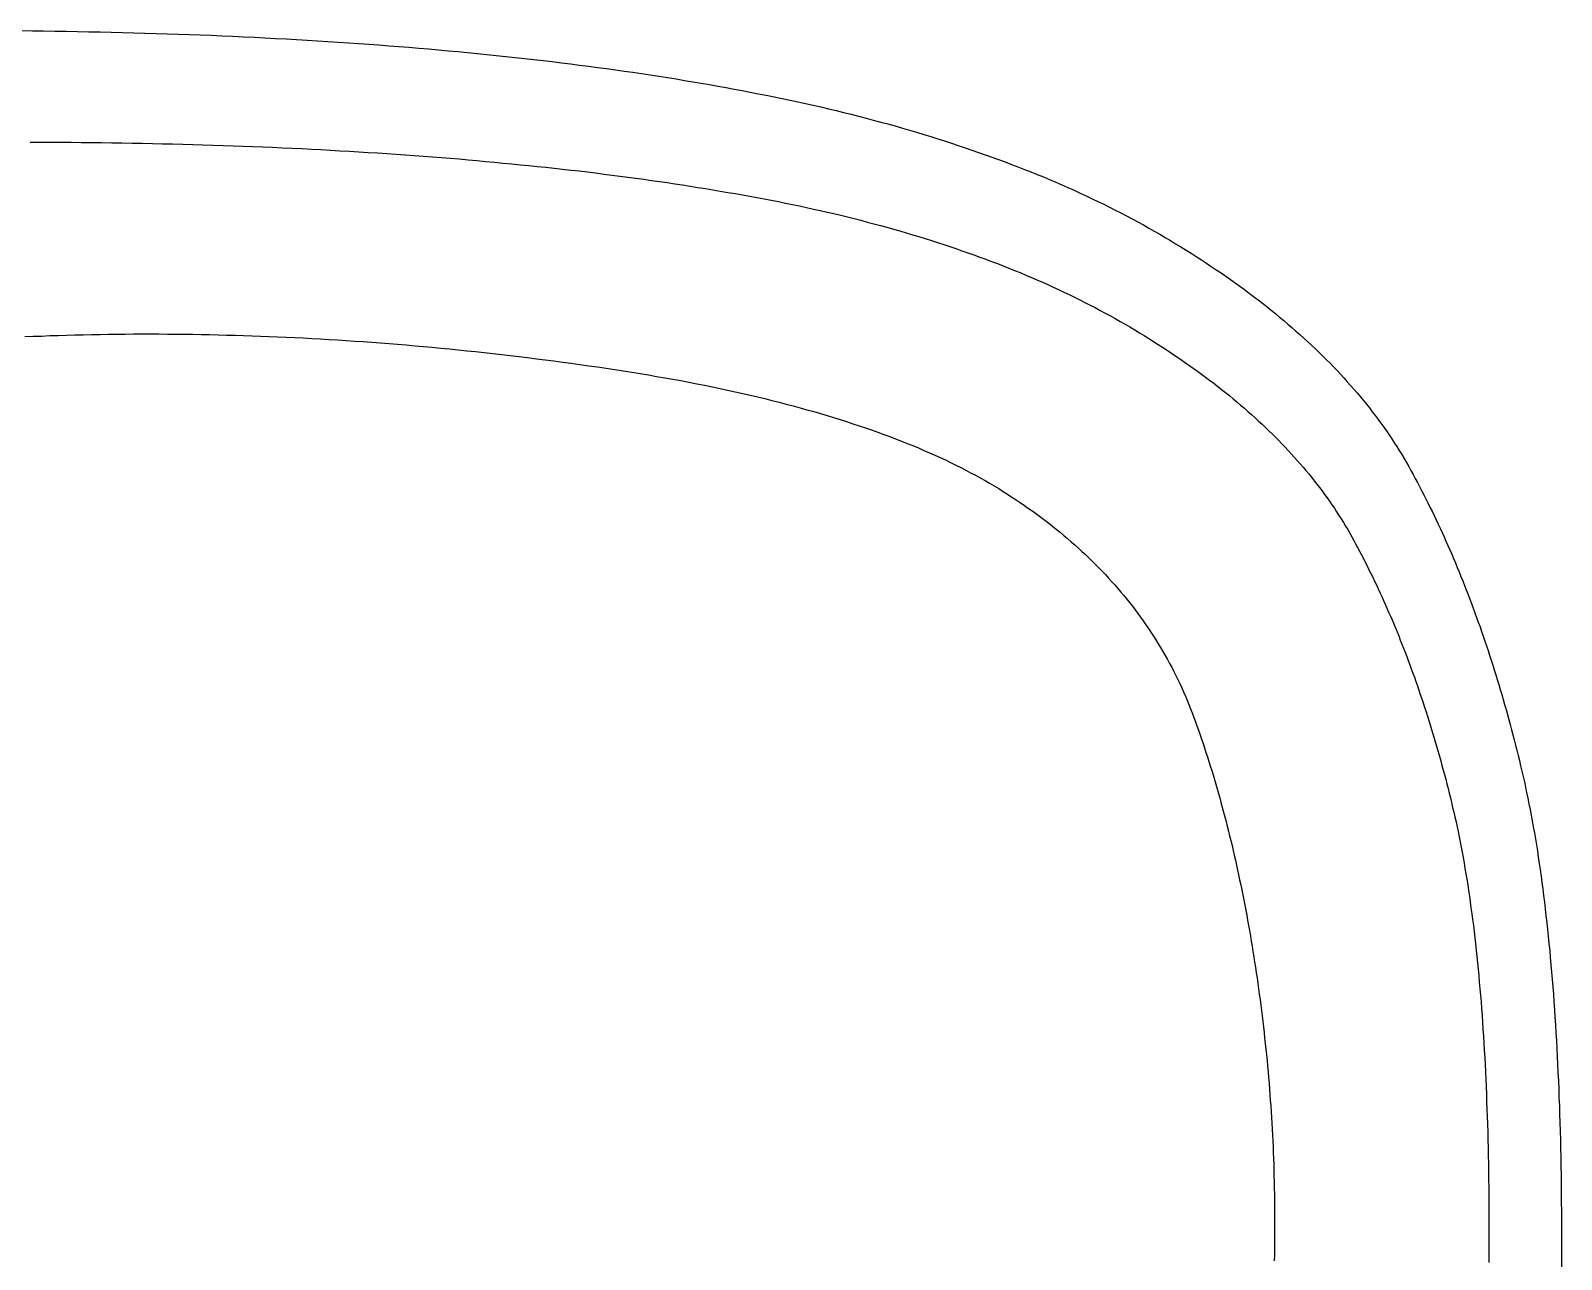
# Model space of a CAD drawing. Header units: millimetres. Extents: x 2698011 to 2856548, y 1019778 to 1210064.
# Drawn here: x 2742335 to 2742567.1, y 1172320.3 to 1172506.7 of the extents above; entities that cross this region are included whole.
import ezdxf

# ---------------------------------------------------------------- set-up
doc = ezdxf.new("R2010")
doc.units = ezdxf.units.MM
doc.linetypes.add('CONTINUA', pattern=[0])
doc.layers.add('.equipamientos sanitarios', color=9, linetype='Continuous')

# ---------------------------------------------------------------- blocks, each defined once
blk = doc.blocks.new('inod')
at = {"linetype": 'CONTINUA'}
for p, q in [((-1020.51901, 227.58008), (-1020.51777, 227.58014)), ((-1020.51777, 227.58014), (-1020.51652, 227.58019)), ((-1020.51652, 227.58019), (-1020.51525, 227.58023)), ((-1020.51525, 227.58023), (-1020.51399, 227.58029)), ((-1020.51399, 227.58029), (-1020.51271, 227.58033)), ((-1020.51271, 227.58033), (-1020.51142, 227.58037)), ((-1020.51142, 227.58037), (-1020.51011, 227.5804)), ((-1020.51011, 227.5804), (-1020.50881, 227.58044)), ((-1020.50881, 227.58044), (-1020.50749, 227.58047)), ((-1020.50749, 227.58047), (-1020.50616, 227.58049)), ((-1020.50616, 227.58049), (-1020.50481, 227.58051)), ((-1020.50481, 227.58051), (-1020.50347, 227.58054)), ((-1020.50347, 227.58054), (-1020.50211, 227.58056)), ((-1020.50211, 227.58056), (-1020.50074, 227.58058)), ((-1020.50074, 227.58058), (-1020.49936, 227.58058)), ((-1020.49936, 227.58058), (-1020.49798, 227.5806)), ((-1020.49798, 227.5806), (-1020.49658, 227.5806)), ((-1020.49658, 227.5806), (-1020.49517, 227.5806)), ((-1020.49517, 227.5806), (-1020.49374, 227.5806)), ((-1020.49374, 227.5806), (-1020.49233, 227.5806)), ((-1020.49233, 227.5806), (-1020.49092, 227.5806)), ((-1020.49092, 227.5806), (-1020.48953, 227.5806)), ((-1020.54687, 227.57777), (-1020.54588, 227.57791)), ((-1020.54588, 227.57791), (-1020.54487, 227.57803)), ((-1020.54487, 227.57803), (-1020.54385, 227.57815)), ((-1020.54385, 227.57815), (-1020.54281, 227.57826)), ((-1020.54281, 227.57826), (-1020.54178, 227.57838)), ((-1020.54178, 227.57838), (-1020.54073, 227.5785)), ((-1020.54073, 227.5785), (-1020.53968, 227.57861)), ((-1020.53968, 227.57861), (-1020.53861, 227.57871)), ((-1020.53861, 227.57871), (-1020.53754, 227.57882)), ((-1020.53754, 227.57882), (-1020.53645, 227.57892)), ((-1020.53645, 227.57892), (-1020.53535, 227.57902)), ((-1020.53535, 227.57902), (-1020.53424, 227.5791)), ((-1020.53424, 227.5791), (-1020.53314, 227.5792)), ((-1020.53314, 227.5792), (-1020.53202, 227.57929)), ((-1020.53202, 227.57929), (-1020.53089, 227.57938)), ((-1020.53089, 227.57938), (-1020.52974, 227.57946)), ((-1020.52974, 227.57946), (-1020.52859, 227.57954)), ((-1020.52859, 227.57954), (-1020.52742, 227.57962)), ((-1020.52742, 227.57962), (-1020.52625, 227.5797)), ((-1020.52625, 227.5797), (-1020.52506, 227.57976)), ((-1020.52506, 227.57976), (-1020.52388, 227.57984)), ((-1020.52388, 227.57984), (-1020.52268, 227.5799)), ((-1020.52268, 227.5799), (-1020.52147, 227.57996)), ((-1020.52147, 227.57996), (-1020.52024, 227.58002)), ((-1020.52024, 227.58002), (-1020.51901, 227.58008)), ((-1020.56148, 227.57533), (-1020.56065, 227.57551)), ((-1020.56065, 227.57551), (-1020.5598, 227.57568)), ((-1020.5598, 227.57568), (-1020.55894, 227.57585)), ((-1020.55894, 227.57585), (-1020.55806, 227.57601)), ((-1020.55806, 227.57601), (-1020.55719, 227.57618)), ((-1020.55719, 227.57618), (-1020.5563, 227.57634)), ((-1020.5563, 227.57634), (-1020.5554, 227.5765)), ((-1020.5554, 227.5765), (-1020.55449, 227.57665)), ((-1020.55449, 227.57665), (-1020.55358, 227.57681)), ((-1020.55358, 227.57681), (-1020.55265, 227.57695)), ((-1020.55265, 227.57695), (-1020.55171, 227.57709)), ((-1020.55171, 227.57709), (-1020.55075, 227.57723)), ((-1020.55075, 227.57723), (-1020.5498, 227.57737)), ((-1020.5498, 227.57737), (-1020.54883, 227.57751)), ((-1020.54883, 227.57751), (-1020.54786, 227.57765)), ((-1020.54786, 227.57765), (-1020.54687, 227.57777)), ((-1020.57103, 227.57303), (-1020.57026, 227.57324)), ((-1020.57026, 227.57324), (-1020.56948, 227.57344)), ((-1020.56948, 227.57344), (-1020.5687, 227.57364)), ((-1020.5687, 227.57364), (-1020.56791, 227.57384)), ((-1020.56791, 227.57384), (-1020.56713, 227.57404)), ((-1020.56713, 227.57404), (-1020.56634, 227.57423)), ((-1020.56634, 227.57423), (-1020.56554, 227.57442)), ((-1020.56554, 227.57442), (-1020.56474, 227.5746)), ((-1020.56474, 227.5746), (-1020.56395, 227.5748)), ((-1020.56395, 227.5748), (-1020.56314, 227.57498)), ((-1020.56314, 227.57498), (-1020.56232, 227.57516)), ((-1020.56232, 227.57516), (-1020.56148, 227.57533)), ((-1020.57936, 227.57066), (-1020.57862, 227.57088)), ((-1020.57862, 227.57088), (-1020.57788, 227.5711)), ((-1020.57788, 227.5711), (-1020.57712, 227.57132)), ((-1020.57712, 227.57132), (-1020.57638, 227.57155)), ((-1020.57638, 227.57155), (-1020.57562, 227.57177)), ((-1020.57562, 227.57177), (-1020.57486, 227.57199)), ((-1020.57486, 227.57199), (-1020.5741, 227.5722)), ((-1020.5741, 227.5722), (-1020.57334, 227.57242)), ((-1020.57334, 227.57242), (-1020.57258, 227.57262)), ((-1020.57258, 227.57262), (-1020.57181, 227.57283)), ((-1020.57181, 227.57283), (-1020.57103, 227.57303)), ((-1020.58591, 227.5685), (-1020.5852, 227.56875)), ((-1020.5852, 227.56875), (-1020.58448, 227.56899)), ((-1020.58448, 227.56899), (-1020.58376, 227.56923)), ((-1020.58376, 227.56923), (-1020.58303, 227.56947)), ((-1020.58303, 227.56947), (-1020.58231, 227.56971)), ((-1020.58231, 227.56971), (-1020.58158, 227.56995)), ((-1020.58158, 227.56995), (-1020.58084, 227.57019)), ((-1020.58084, 227.57019), (-1020.5801, 227.57042)), ((-1020.5801, 227.57042), (-1020.57936, 227.57066)), ((-1020.52871, 227.56849), (-1020.52767, 227.56856)), ((-1020.52767, 227.56856), (-1020.52664, 227.56864)), ((-1020.52664, 227.56864), (-1020.52559, 227.56871)), ((-1020.52559, 227.56871), (-1020.52453, 227.56878)), ((-1020.52453, 227.56878), (-1020.52346, 227.56884)), ((-1020.52346, 227.56884), (-1020.52239, 227.56891)), ((-1020.52239, 227.56891), (-1020.52131, 227.56897)), ((-1020.52131, 227.56897), (-1020.52022, 227.56903)), ((-1020.52022, 227.56903), (-1020.51911, 227.56908)), ((-1020.51911, 227.56908), (-1020.51801, 227.56914)), ((-1020.51801, 227.56914), (-1020.51689, 227.56918)), ((-1020.51689, 227.56918), (-1020.51576, 227.56922)), ((-1020.51576, 227.56922), (-1020.51462, 227.56926)), ((-1020.51462, 227.56926), (-1020.51348, 227.56931)), ((-1020.51348, 227.56931), (-1020.51233, 227.56935)), ((-1020.51233, 227.56935), (-1020.51117, 227.56939)), ((-1020.51117, 227.56939), (-1020.50999, 227.56942)), ((-1020.50999, 227.56942), (-1020.50882, 227.56946)), ((-1020.50882, 227.56946), (-1020.50763, 227.56948)), ((-1020.50763, 227.56948), (-1020.50643, 227.5695)), ((-1020.50643, 227.5695), (-1020.50522, 227.56952)), ((-1020.50522, 227.56952), (-1020.50401, 227.56954)), ((-1020.50401, 227.56954), (-1020.50279, 227.56956)), ((-1020.50279, 227.56956), (-1020.50156, 227.56958)), ((-1020.50156, 227.56958), (-1020.50031, 227.56958)), ((-1020.50031, 227.56958), (-1020.49906, 227.5696)), ((-1020.49906, 227.5696), (-1020.4978, 227.5696)), ((-1020.4978, 227.5696), (-1020.49653, 227.5696)), ((-1020.49653, 227.5696), (-1020.49524, 227.5696)), ((-1020.49524, 227.5696), (-1020.49397, 227.5696)), ((-1020.49397, 227.5696), (-1020.4927, 227.5696)), ((-1020.4927, 227.5696), (-1020.49145, 227.5696)), ((-1020.49145, 227.5696), (-1020.49019, 227.56959)), ((-1020.59224, 227.56618), (-1020.59154, 227.56644)), ((-1020.59154, 227.56644), (-1020.59085, 227.56671)), ((-1020.59085, 227.56671), (-1020.59015, 227.56697)), ((-1020.59015, 227.56697), (-1020.58945, 227.56723)), ((-1020.58945, 227.56723), (-1020.58874, 227.56748)), ((-1020.58874, 227.56748), (-1020.58804, 227.56774)), ((-1020.58804, 227.56774), (-1020.58734, 227.568)), ((-1020.58734, 227.568), (-1020.58663, 227.56826)), ((-1020.58663, 227.56826), (-1020.58591, 227.5685)), ((-1020.54917, 227.56612), (-1020.54833, 227.56626)), ((-1020.54833, 227.56626), (-1020.54748, 227.56639)), ((-1020.54748, 227.56639), (-1020.54662, 227.56651)), ((-1020.54662, 227.56651), (-1020.54576, 227.56665)), ((-1020.54576, 227.56665), (-1020.54489, 227.56677)), ((-1020.54489, 227.56677), (-1020.54401, 227.56689)), ((-1020.54401, 227.56689), (-1020.54311, 227.56701)), ((-1020.54311, 227.56701), (-1020.54222, 227.56713)), ((-1020.54222, 227.56713), (-1020.54131, 227.56725)), ((-1020.54131, 227.56725), (-1020.54039, 227.56736)), ((-1020.54039, 227.56736), (-1020.53946, 227.56746)), ((-1020.53946, 227.56746), (-1020.53853, 227.56758)), ((-1020.53853, 227.56758), (-1020.53759, 227.56768)), ((-1020.53759, 227.56768), (-1020.53664, 227.56778)), ((-1020.53664, 227.56778), (-1020.53567, 227.56787)), ((-1020.53567, 227.56787), (-1020.53471, 227.56797)), ((-1020.53471, 227.56797), (-1020.53373, 227.56806)), ((-1020.53373, 227.56806), (-1020.53274, 227.56815)), ((-1020.53274, 227.56815), (-1020.53174, 227.56823)), ((-1020.53174, 227.56823), (-1020.53074, 227.56833)), ((-1020.53074, 227.56833), (-1020.52973, 227.56841)), ((-1020.52973, 227.56841), (-1020.52871, 227.56849)), ((-1020.59831, 227.56367), (-1020.59765, 227.56396)), ((-1020.59765, 227.56396), (-1020.59698, 227.56424)), ((-1020.59698, 227.56424), (-1020.59632, 227.56452)), ((-1020.59632, 227.56452), (-1020.59564, 227.5648)), ((-1020.59564, 227.5648), (-1020.59496, 227.56508)), ((-1020.59496, 227.56508), (-1020.59428, 227.56535)), ((-1020.59428, 227.56535), (-1020.5936, 227.56563)), ((-1020.5936, 227.56563), (-1020.59292, 227.5659)), ((-1020.59292, 227.5659), (-1020.59224, 227.56618)), ((-1020.56068, 227.56376), (-1020.55996, 227.56394)), ((-1020.55996, 227.56394), (-1020.55924, 227.5641)), ((-1020.55924, 227.5641), (-1020.55853, 227.56428)), ((-1020.55853, 227.56428), (-1020.5578, 227.56445)), ((-1020.5578, 227.56445), (-1020.55706, 227.56462)), ((-1020.55706, 227.56462), (-1020.55631, 227.56478)), ((-1020.55631, 227.56478), (-1020.55556, 227.56494)), ((-1020.55556, 227.56494), (-1020.55479, 227.5651)), ((-1020.55479, 227.5651), (-1020.55401, 227.56526)), ((-1020.55401, 227.56526), (-1020.55322, 227.5654)), ((-1020.55322, 227.5654), (-1020.55243, 227.56556)), ((-1020.55243, 227.56556), (-1020.55163, 227.5657)), ((-1020.55163, 227.5657), (-1020.55082, 227.56584)), ((-1020.55082, 227.56584), (-1020.54999, 227.56598)), ((-1020.54999, 227.56598), (-1020.54917, 227.56612)), ((-1020.60352, 227.56129), (-1020.60288, 227.5616)), ((-1020.60288, 227.5616), (-1020.60223, 227.5619)), ((-1020.60223, 227.5619), (-1020.60159, 227.5622)), ((-1020.60159, 227.5622), (-1020.60094, 227.5625)), ((-1020.60094, 227.5625), (-1020.60028, 227.5628)), ((-1020.60028, 227.5628), (-1020.59962, 227.56308)), ((-1020.59962, 227.56308), (-1020.59897, 227.56338)), ((-1020.59897, 227.56338), (-1020.59831, 227.56367)), ((-1020.56905, 227.56152), (-1020.56837, 227.56172)), ((-1020.56837, 227.56172), (-1020.56768, 227.56191)), ((-1020.56768, 227.56191), (-1020.567, 227.56211)), ((-1020.567, 227.56211), (-1020.56631, 227.5623)), ((-1020.56631, 227.5623), (-1020.56561, 227.56249)), ((-1020.56561, 227.56249), (-1020.56491, 227.56267)), ((-1020.56491, 227.56267), (-1020.56422, 227.56287)), ((-1020.56422, 227.56287), (-1020.56352, 227.56305)), ((-1020.56352, 227.56305), (-1020.56282, 227.56323)), ((-1020.56282, 227.56323), (-1020.5621, 227.56341)), ((-1020.5621, 227.56341), (-1020.5614, 227.56359)), ((-1020.5614, 227.56359), (-1020.56068, 227.56376)), ((-1020.60791, 227.55909), (-1020.60729, 227.55941)), ((-1020.60729, 227.55941), (-1020.60667, 227.55973)), ((-1020.60667, 227.55973), (-1020.60605, 227.56005)), ((-1020.60605, 227.56005), (-1020.60542, 227.56037)), ((-1020.60542, 227.56037), (-1020.60478, 227.56067)), ((-1020.60478, 227.56067), (-1020.60416, 227.56099)), ((-1020.60416, 227.56099), (-1020.60352, 227.56129)), ((-1020.57639, 227.5592), (-1020.57573, 227.55942)), ((-1020.57573, 227.55942), (-1020.57508, 227.55964)), ((-1020.57508, 227.55964), (-1020.57442, 227.55986)), ((-1020.57442, 227.55986), (-1020.57376, 227.56008)), ((-1020.57376, 227.56008), (-1020.57309, 227.56029)), ((-1020.57309, 227.56029), (-1020.57243, 227.56051)), ((-1020.57243, 227.56051), (-1020.57176, 227.56071)), ((-1020.57176, 227.56071), (-1020.57108, 227.56091)), ((-1020.57108, 227.56091), (-1020.5704, 227.56111)), ((-1020.5704, 227.56111), (-1020.56973, 227.56132)), ((-1020.56973, 227.56132), (-1020.56905, 227.56152)), ((-1020.61217, 227.55674), (-1020.61157, 227.5571)), ((-1020.61157, 227.5571), (-1020.61096, 227.55744)), ((-1020.61096, 227.55744), (-1020.61036, 227.55778)), ((-1020.61036, 227.55778), (-1020.60974, 227.5581)), ((-1020.60974, 227.5581), (-1020.60914, 227.55844)), ((-1020.60914, 227.55844), (-1020.60853, 227.55876)), ((-1020.60853, 227.55876), (-1020.60791, 227.55909)), ((-1020.58277, 227.5569), (-1020.58214, 227.55714)), ((-1020.58214, 227.55714), (-1020.58151, 227.55738)), ((-1020.58151, 227.55738), (-1020.58087, 227.5576)), ((-1020.58087, 227.5576), (-1020.58025, 227.55784)), ((-1020.58025, 227.55784), (-1020.57961, 227.55807)), ((-1020.57961, 227.55807), (-1020.57897, 227.55831)), ((-1020.57897, 227.55831), (-1020.57833, 227.55853)), ((-1020.57833, 227.55853), (-1020.57769, 227.55876)), ((-1020.57769, 227.55876), (-1020.57704, 227.55898)), ((-1020.57704, 227.55898), (-1020.57639, 227.5592)), ((-1020.61575, 227.55447), (-1020.61516, 227.55487)), ((-1020.61516, 227.55487), (-1020.61456, 227.55525)), ((-1020.61456, 227.55525), (-1020.61397, 227.55564)), ((-1020.61397, 227.55564), (-1020.61337, 227.55601)), ((-1020.61337, 227.55601), (-1020.61277, 227.55638)), ((-1020.61277, 227.55638), (-1020.61217, 227.55674)), ((-1020.58887, 227.5544), (-1020.58827, 227.55466)), ((-1020.58827, 227.55466), (-1020.58767, 227.55492)), ((-1020.58767, 227.55492), (-1020.58707, 227.55517)), ((-1020.58707, 227.55517), (-1020.58647, 227.55543)), ((-1020.58647, 227.55543), (-1020.58585, 227.55567)), ((-1020.58585, 227.55567), (-1020.58525, 227.55593)), ((-1020.58525, 227.55593), (-1020.58463, 227.55617)), ((-1020.58463, 227.55617), (-1020.58401, 227.55642)), ((-1020.58401, 227.55642), (-1020.58339, 227.55666)), ((-1020.58339, 227.55666), (-1020.58277, 227.5569)), ((-1020.61925, 227.55192), (-1020.61868, 227.55237)), ((-1020.61868, 227.55237), (-1020.6181, 227.5528)), ((-1020.6181, 227.5528), (-1020.61752, 227.55323)), ((-1020.61752, 227.55323), (-1020.61693, 227.55365)), ((-1020.61693, 227.55365), (-1020.61635, 227.55407)), ((-1020.61635, 227.55407), (-1020.61575, 227.55447)), ((-1020.59415, 227.55199), (-1020.59357, 227.55227)), ((-1020.59357, 227.55227), (-1020.59299, 227.55254)), ((-1020.59299, 227.55254), (-1020.59241, 227.55282)), ((-1020.59241, 227.55282), (-1020.59183, 227.55308)), ((-1020.59183, 227.55308), (-1020.59125, 227.55335)), ((-1020.59125, 227.55335), (-1020.59065, 227.55361)), ((-1020.59065, 227.55361), (-1020.59007, 227.55388)), ((-1020.59007, 227.55388), (-1020.58947, 227.55414)), ((-1020.58947, 227.55414), (-1020.58887, 227.5544)), ((-1020.62213, 227.54961), (-1020.62155, 227.55008)), ((-1020.62155, 227.55008), (-1020.62099, 227.55056)), ((-1020.62099, 227.55056), (-1020.62041, 227.55102)), ((-1020.62041, 227.55102), (-1020.61983, 227.55148)), ((-1020.61983, 227.55148), (-1020.61925, 227.55192)), ((-1020.59865, 227.5497), (-1020.5981, 227.55)), ((-1020.5981, 227.55), (-1020.59754, 227.55028)), ((-1020.59754, 227.55028), (-1020.59699, 227.55058)), ((-1020.59699, 227.55058), (-1020.59643, 227.55086)), ((-1020.59643, 227.55086), (-1020.59587, 227.55114)), ((-1020.59587, 227.55114), (-1020.59529, 227.55142)), ((-1020.59529, 227.55142), (-1020.59473, 227.55171)), ((-1020.59473, 227.55171), (-1020.59415, 227.55199)), ((-1020.62494, 227.5471), (-1020.62438, 227.54762)), ((-1020.62438, 227.54762), (-1020.62381, 227.54812)), ((-1020.62381, 227.54812), (-1020.62325, 227.54863)), ((-1020.62325, 227.54863), (-1020.62269, 227.54912)), ((-1020.62269, 227.54912), (-1020.62213, 227.54961)), ((-1020.60246, 227.54755), (-1020.60192, 227.54787)), ((-1020.60192, 227.54787), (-1020.60138, 227.54819)), ((-1020.60138, 227.54819), (-1020.60084, 227.5485)), ((-1020.60084, 227.5485), (-1020.6003, 227.54881)), ((-1020.6003, 227.54881), (-1020.59974, 227.5491)), ((-1020.59974, 227.5491), (-1020.5992, 227.5494)), ((-1020.5992, 227.5494), (-1020.59865, 227.5497)), ((-1020.62715, 227.54497), (-1020.62661, 227.54552)), ((-1020.62661, 227.54552), (-1020.62605, 227.54605)), ((-1020.62605, 227.54605), (-1020.6255, 227.54658)), ((-1020.6255, 227.54658), (-1020.62494, 227.5471)), ((-1020.60619, 227.54507), (-1020.60567, 227.54545)), ((-1020.60567, 227.54545), (-1020.60514, 227.54581)), ((-1020.60514, 227.54581), (-1020.60461, 227.54617)), ((-1020.60461, 227.54617), (-1020.60407, 227.54652)), ((-1020.60407, 227.54652), (-1020.60354, 227.54687)), ((-1020.60354, 227.54687), (-1020.603, 227.54721)), ((-1020.603, 227.54721), (-1020.60246, 227.54755)), ((-1020.62934, 227.54272), (-1020.6288, 227.54329)), ((-1020.6288, 227.54329), (-1020.62824, 227.54385)), ((-1020.62824, 227.54385), (-1020.6277, 227.54442)), ((-1020.6277, 227.54442), (-1020.62715, 227.54497)), ((-1020.60932, 227.5427), (-1020.6088, 227.54311)), ((-1020.6088, 227.54311), (-1020.60828, 227.54351)), ((-1020.60828, 227.54351), (-1020.60776, 227.54392)), ((-1020.60776, 227.54392), (-1020.60724, 227.54431)), ((-1020.60724, 227.54431), (-1020.60672, 227.5447)), ((-1020.60672, 227.5447), (-1020.60619, 227.54507)), ((-1020.6315, 227.54035), (-1020.63096, 227.54096)), ((-1020.63096, 227.54096), (-1020.63042, 227.54155)), ((-1020.63042, 227.54155), (-1020.62988, 227.54214)), ((-1020.62988, 227.54214), (-1020.62934, 227.54272)), ((-1020.61188, 227.54054), (-1020.61137, 227.54098)), ((-1020.61137, 227.54098), (-1020.61087, 227.54142)), ((-1020.61087, 227.54142), (-1020.61035, 227.54185)), ((-1020.61035, 227.54185), (-1020.60984, 227.54228)), ((-1020.60984, 227.54228), (-1020.60932, 227.5427)), ((-1020.63363, 227.53787), (-1020.6331, 227.5385)), ((-1020.6331, 227.5385), (-1020.63256, 227.53912)), ((-1020.63256, 227.53912), (-1020.63204, 227.53974)), ((-1020.63204, 227.53974), (-1020.6315, 227.54035)), ((-1020.61439, 227.53821), (-1020.61389, 227.53869)), ((-1020.61389, 227.53869), (-1020.61339, 227.53916)), ((-1020.61339, 227.53916), (-1020.61289, 227.53963)), ((-1020.61289, 227.53963), (-1020.61238, 227.54008)), ((-1020.61238, 227.54008), (-1020.61188, 227.54054)), ((-1020.6352, 227.53593), (-1020.63468, 227.53658)), ((-1020.63468, 227.53658), (-1020.63416, 227.53723)), ((-1020.63416, 227.53723), (-1020.63363, 227.53787)), ((-1020.61687, 227.53573), (-1020.61637, 227.53623)), ((-1020.61637, 227.53623), (-1020.61589, 227.53674)), ((-1020.61589, 227.53674), (-1020.61539, 227.53724)), ((-1020.61539, 227.53724), (-1020.61489, 227.53773)), ((-1020.61489, 227.53773), (-1020.61439, 227.53821)), ((-1020.52086, 227.53596), (-1020.52001, 227.53604)), ((-1020.52001, 227.53604), (-1020.51915, 227.53612)), ((-1020.51915, 227.53612), (-1020.51829, 227.5362)), ((-1020.51829, 227.5362), (-1020.51742, 227.53626)), ((-1020.51742, 227.53626), (-1020.51656, 227.53634)), ((-1020.51656, 227.53634), (-1020.51569, 227.5364)), ((-1020.51569, 227.5364), (-1020.51483, 227.53646)), ((-1020.51483, 227.53646), (-1020.51395, 227.53652)), ((-1020.51395, 227.53652), (-1020.51308, 227.53658)), ((-1020.51308, 227.53658), (-1020.5122, 227.53664)), ((-1020.5122, 227.53664), (-1020.51132, 227.53669)), ((-1020.51132, 227.53669), (-1020.51043, 227.53673)), ((-1020.51043, 227.53673), (-1020.50955, 227.53679)), ((-1020.50955, 227.53679), (-1020.50867, 227.53683)), ((-1020.50867, 227.53683), (-1020.50779, 227.53687)), ((-1020.50779, 227.53687), (-1020.50689, 227.5369)), ((-1020.50689, 227.5369), (-1020.506, 227.53694)), ((-1020.506, 227.53694), (-1020.5051, 227.53697)), ((-1020.5051, 227.53697), (-1020.5042, 227.53699)), ((-1020.5042, 227.53699), (-1020.50329, 227.53701)), ((-1020.50329, 227.53701), (-1020.50239, 227.53704)), ((-1020.50239, 227.53704), (-1020.50149, 227.53706)), ((-1020.50149, 227.53706), (-1020.50059, 227.53708)), ((-1020.50059, 227.53708), (-1020.49967, 227.53708)), ((-1020.49967, 227.53708), (-1020.49876, 227.5371)), ((-1020.49876, 227.5371), (-1020.49784, 227.5371)), ((-1020.49784, 227.5371), (-1020.49692, 227.5371)), ((-1020.49692, 227.5371), (-1020.49599, 227.5371)), ((-1020.49599, 227.5371), (-1020.49507, 227.5371)), ((-1020.49507, 227.5371), (-1020.49415, 227.5371)), ((-1020.49415, 227.5371), (-1020.49323, 227.5371)), ((-1020.49323, 227.5371), (-1020.49229, 227.53708)), ((-1020.49229, 227.53708), (-1020.49137, 227.53708)), ((-1020.49137, 227.53708), (-1020.49043, 227.53706)), ((-1020.63727, 227.53324), (-1020.63675, 227.53392)), ((-1020.63675, 227.53392), (-1020.63624, 227.5346)), ((-1020.63624, 227.5346), (-1020.63572, 227.53527)), ((-1020.63572, 227.53527), (-1020.6352, 227.53593)), ((-1020.61882, 227.53362), (-1020.61833, 227.53415)), ((-1020.61833, 227.53415), (-1020.61785, 227.53469)), ((-1020.61785, 227.53469), (-1020.61736, 227.53521)), ((-1020.61736, 227.53521), (-1020.61687, 227.53573)), ((-1020.53897, 227.53357), (-1020.53817, 227.5337)), ((-1020.53817, 227.5337), (-1020.53737, 227.53382)), ((-1020.53737, 227.53382), (-1020.53658, 227.53396)), ((-1020.53658, 227.53396), (-1020.53578, 227.53408)), ((-1020.53578, 227.53408), (-1020.53498, 227.53421)), ((-1020.53498, 227.53421), (-1020.53416, 227.53433)), ((-1020.53416, 227.53433), (-1020.53336, 227.53445)), ((-1020.53336, 227.53445), (-1020.53254, 227.53457)), ((-1020.53254, 227.53457), (-1020.53172, 227.53469)), ((-1020.53172, 227.53469), (-1020.5309, 227.53479)), ((-1020.5309, 227.53479), (-1020.53008, 227.53491)), ((-1020.53008, 227.53491), (-1020.52926, 227.53501)), ((-1020.52926, 227.53501), (-1020.52844, 227.53512)), ((-1020.52844, 227.53512), (-1020.5276, 227.53522)), ((-1020.5276, 227.53522), (-1020.52677, 227.53532)), ((-1020.52677, 227.53532), (-1020.52593, 227.53542)), ((-1020.52593, 227.53542), (-1020.52509, 227.53552)), ((-1020.52509, 227.53552), (-1020.52424, 227.5356)), ((-1020.52424, 227.5356), (-1020.5234, 227.5357)), ((-1020.5234, 227.5357), (-1020.52256, 227.53579)), ((-1020.52256, 227.53579), (-1020.52172, 227.53588)), ((-1020.52172, 227.53588), (-1020.52086, 227.53596)), ((-1020.6388, 227.53115), (-1020.6383, 227.53186)), ((-1020.6383, 227.53186), (-1020.63778, 227.53255)), ((-1020.63778, 227.53255), (-1020.63727, 227.53324)), ((-1020.62122, 227.53083), (-1020.62074, 227.5314)), ((-1020.62074, 227.5314), (-1020.62026, 227.53196)), ((-1020.62026, 227.53196), (-1020.61978, 227.53252)), ((-1020.61978, 227.53252), (-1020.6193, 227.53307)), ((-1020.6193, 227.53307), (-1020.61882, 227.53362)), ((-1020.5505, 227.53132), (-1020.54974, 227.53148)), ((-1020.54974, 227.53148), (-1020.549, 227.53165)), ((-1020.549, 227.53165), (-1020.54824, 227.53181)), ((-1020.54824, 227.53181), (-1020.54748, 227.53197)), ((-1020.54748, 227.53197), (-1020.54672, 227.53213)), ((-1020.54672, 227.53213), (-1020.54596, 227.53229)), ((-1020.54596, 227.53229), (-1020.5452, 227.53244)), ((-1020.5452, 227.53244), (-1020.54443, 227.53259)), ((-1020.54443, 227.53259), (-1020.54365, 227.53273)), ((-1020.54365, 227.53273), (-1020.54289, 227.53288)), ((-1020.54289, 227.53288), (-1020.54211, 227.53302)), ((-1020.54211, 227.53302), (-1020.54133, 227.53316)), ((-1020.54133, 227.53316), (-1020.54054, 227.5333)), ((-1020.54054, 227.5333), (-1020.53976, 227.53344)), ((-1020.53976, 227.53344), (-1020.53897, 227.53357)), ((-1020.64031, 227.52899), (-1020.63981, 227.52972)), ((-1020.63981, 227.52972), (-1020.63931, 227.53044)), ((-1020.63931, 227.53044), (-1020.6388, 227.53115)), ((-1020.6231, 227.52848), (-1020.62264, 227.52908)), ((-1020.62264, 227.52908), (-1020.62216, 227.52967)), ((-1020.62216, 227.52967), (-1020.6217, 227.53026)), ((-1020.6217, 227.53026), (-1020.62122, 227.53083)), ((-1020.55997, 227.52898), (-1020.55926, 227.52918)), ((-1020.55926, 227.52918), (-1020.55854, 227.52937)), ((-1020.55854, 227.52937), (-1020.55783, 227.52957)), ((-1020.55783, 227.52957), (-1020.55711, 227.52975)), ((-1020.55711, 227.52975), (-1020.55639, 227.52993)), ((-1020.55639, 227.52993), (-1020.55565, 227.53011)), ((-1020.55565, 227.53011), (-1020.55493, 227.53029)), ((-1020.55493, 227.53029), (-1020.5542, 227.53047)), ((-1020.5542, 227.53047), (-1020.55346, 227.53065)), ((-1020.55346, 227.53065), (-1020.55272, 227.53082)), ((-1020.55272, 227.53082), (-1020.55198, 227.531)), ((-1020.55198, 227.531), (-1020.55124, 227.53116)), ((-1020.55124, 227.53116), (-1020.5505, 227.53132)), ((-1020.64231, 227.52601), (-1020.64181, 227.52676)), ((-1020.64181, 227.52676), (-1020.64131, 227.52751)), ((-1020.64131, 227.52751), (-1020.64081, 227.52825)), ((-1020.64081, 227.52825), (-1020.64031, 227.52899)), ((-1020.6245, 227.52665), (-1020.62403, 227.52726)), ((-1020.62403, 227.52726), (-1020.62357, 227.52788)), ((-1020.62357, 227.52788), (-1020.6231, 227.52848)), ((-1020.56758, 227.5267), (-1020.5669, 227.52691)), ((-1020.5669, 227.52691), (-1020.56622, 227.52713)), ((-1020.56622, 227.52713), (-1020.56554, 227.52735)), ((-1020.56554, 227.52735), (-1020.56486, 227.52757)), ((-1020.56486, 227.52757), (-1020.56416, 227.52777)), ((-1020.56416, 227.52777), (-1020.56348, 227.52798)), ((-1020.56348, 227.52798), (-1020.56278, 227.52818)), ((-1020.56278, 227.52818), (-1020.56208, 227.52838)), ((-1020.56208, 227.52838), (-1020.56137, 227.52858)), ((-1020.56137, 227.52858), (-1020.56067, 227.52878)), ((-1020.56067, 227.52878), (-1020.55997, 227.52898)), ((-1020.64378, 227.52369), (-1020.6433, 227.52447)), ((-1020.6433, 227.52447), (-1020.6428, 227.52524)), ((-1020.6428, 227.52524), (-1020.64231, 227.52601)), ((-1020.62634, 227.52412), (-1020.62588, 227.52476)), ((-1020.62588, 227.52476), (-1020.62542, 227.5254)), ((-1020.62542, 227.5254), (-1020.62496, 227.52603)), ((-1020.62496, 227.52603), (-1020.6245, 227.52665)), ((-1020.57421, 227.52438), (-1020.57356, 227.52463)), ((-1020.57356, 227.52463), (-1020.5729, 227.52487)), ((-1020.5729, 227.52487), (-1020.57224, 227.5251)), ((-1020.57224, 227.5251), (-1020.57159, 227.52534)), ((-1020.57159, 227.52534), (-1020.57093, 227.52557)), ((-1020.57093, 227.52557), (-1020.57027, 227.52581)), ((-1020.57027, 227.52581), (-1020.5696, 227.52603)), ((-1020.5696, 227.52603), (-1020.56894, 227.52626)), ((-1020.56894, 227.52626), (-1020.56826, 227.52648)), ((-1020.56826, 227.52648), (-1020.56758, 227.5267)), ((-1020.64523, 227.52131), (-1020.64474, 227.5221)), ((-1020.64474, 227.5221), (-1020.64426, 227.5229)), ((-1020.64426, 227.5229), (-1020.64378, 227.52369)), ((-1020.62815, 227.52149), (-1020.62769, 227.52215)), ((-1020.62769, 227.52215), (-1020.62725, 227.52282)), ((-1020.62725, 227.52282), (-1020.62679, 227.52347)), ((-1020.62679, 227.52347), (-1020.62634, 227.52412)), ((-1020.57987, 227.52182), (-1020.57926, 227.52214)), ((-1020.57926, 227.52214), (-1020.57864, 227.52244)), ((-1020.57864, 227.52244), (-1020.57802, 227.52274)), ((-1020.57802, 227.52274), (-1020.57738, 227.52302)), ((-1020.57738, 227.52302), (-1020.57676, 227.52331)), ((-1020.57676, 227.52331), (-1020.57613, 227.52359)), ((-1020.57613, 227.52359), (-1020.57549, 227.52386)), ((-1020.57549, 227.52386), (-1020.57485, 227.52412)), ((-1020.57485, 227.52412), (-1020.57421, 227.52438)), ((-1020.64619, 227.51969), (-1020.64571, 227.5205)), ((-1020.64571, 227.5205), (-1020.64523, 227.52131)), ((-1020.62948, 227.51943), (-1020.62904, 227.52013)), ((-1020.62904, 227.52013), (-1020.62859, 227.52081)), ((-1020.62859, 227.52081), (-1020.62815, 227.52149)), ((-1020.58407, 227.51947), (-1020.58348, 227.51982)), ((-1020.58348, 227.51982), (-1020.58288, 227.52017)), ((-1020.58288, 227.52017), (-1020.58228, 227.52051)), ((-1020.58228, 227.52051), (-1020.58169, 227.52085)), ((-1020.58169, 227.52085), (-1020.58109, 227.52118)), ((-1020.58109, 227.52118), (-1020.58049, 227.52151)), ((-1020.58049, 227.52151), (-1020.57987, 227.52182)), ((-1020.64759, 227.51721), (-1020.64713, 227.51805)), ((-1020.64713, 227.51805), (-1020.64665, 227.51887)), ((-1020.64665, 227.51887), (-1020.64619, 227.51969)), ((-1020.63081, 227.51732), (-1020.63037, 227.51803)), ((-1020.63037, 227.51803), (-1020.62993, 227.51874)), ((-1020.62993, 227.51874), (-1020.62948, 227.51943)), ((-1020.58753, 227.51719), (-1020.58695, 227.51758)), ((-1020.58695, 227.51758), (-1020.58639, 227.51798)), ((-1020.58639, 227.51798), (-1020.58581, 227.51836)), ((-1020.58581, 227.51836), (-1020.58523, 227.51874)), ((-1020.58523, 227.51874), (-1020.58465, 227.5191)), ((-1020.58465, 227.5191), (-1020.58407, 227.51947)), ((-1020.64896, 227.51467), (-1020.6485, 227.51552)), ((-1020.6485, 227.51552), (-1020.64805, 227.51637)), ((-1020.64805, 227.51637), (-1020.64759, 227.51721)), ((-1020.63255, 227.51443), (-1020.63212, 227.51516)), ((-1020.63212, 227.51516), (-1020.63168, 227.51589)), ((-1020.63168, 227.51589), (-1020.63124, 227.5166)), ((-1020.63124, 227.5166), (-1020.63081, 227.51732)), ((-1020.5903, 227.51511), (-1020.58976, 227.51554)), ((-1020.58976, 227.51554), (-1020.5892, 227.51596)), ((-1020.5892, 227.51596), (-1020.58865, 227.51638)), ((-1020.58865, 227.51638), (-1020.58809, 227.51679)), ((-1020.58809, 227.51679), (-1020.58753, 227.51719)), ((-1020.65029, 227.51207), (-1020.64985, 227.51295)), ((-1020.64985, 227.51295), (-1020.64941, 227.51381)), ((-1020.64941, 227.51381), (-1020.64896, 227.51467)), ((-1020.63381, 227.5122), (-1020.63339, 227.51295)), ((-1020.63339, 227.51295), (-1020.63297, 227.51369)), ((-1020.63297, 227.51369), (-1020.63255, 227.51443)), ((-1020.5935, 227.5124), (-1020.59298, 227.51287)), ((-1020.59298, 227.51287), (-1020.59245, 227.51333)), ((-1020.59245, 227.51333), (-1020.59191, 227.51379)), ((-1020.59191, 227.51379), (-1020.59137, 227.51423)), ((-1020.59137, 227.51423), (-1020.59084, 227.51468)), ((-1020.59084, 227.51468), (-1020.5903, 227.51511)), ((-1020.65116, 227.51031), (-1020.65073, 227.5112)), ((-1020.65073, 227.5112), (-1020.65029, 227.51207)), ((-1020.63505, 227.50991), (-1020.63463, 227.51067)), ((-1020.63463, 227.51067), (-1020.63423, 227.51144)), ((-1020.63423, 227.51144), (-1020.63381, 227.5122)), ((-1020.59557, 227.51046), (-1020.59507, 227.51096)), ((-1020.59507, 227.51096), (-1020.59455, 227.51145)), ((-1020.59455, 227.51145), (-1020.59403, 227.51193)), ((-1020.59403, 227.51193), (-1020.5935, 227.5124)), ((-1020.65243, 227.50761), (-1020.652, 227.50851)), ((-1020.652, 227.50851), (-1020.65158, 227.50942)), ((-1020.65158, 227.50942), (-1020.65116, 227.51031)), ((-1020.63624, 227.50756), (-1020.63585, 227.50835)), ((-1020.63585, 227.50835), (-1020.63545, 227.50913)), ((-1020.63545, 227.50913), (-1020.63505, 227.50991)), ((-1020.59808, 227.5079), (-1020.59758, 227.50842)), ((-1020.59758, 227.50842), (-1020.59709, 227.50895)), ((-1020.59709, 227.50895), (-1020.59659, 227.50946)), ((-1020.59659, 227.50946), (-1020.59609, 227.50997)), ((-1020.59609, 227.50997), (-1020.59557, 227.51046)), ((-1020.65326, 227.50578), (-1020.65285, 227.5067)), ((-1020.65285, 227.5067), (-1020.65243, 227.50761)), ((-1020.6374, 227.50517), (-1020.63702, 227.50597)), ((-1020.63702, 227.50597), (-1020.63664, 227.50677)), ((-1020.63664, 227.50677), (-1020.63624, 227.50756)), ((-1020.60001, 227.50571), (-1020.59953, 227.50626)), ((-1020.59953, 227.50626), (-1020.59905, 227.50682)), ((-1020.59905, 227.50682), (-1020.59857, 227.50736)), ((-1020.59857, 227.50736), (-1020.59808, 227.5079)), ((-1020.65447, 227.50298), (-1020.65407, 227.50392)), ((-1020.65407, 227.50392), (-1020.65366, 227.50485)), ((-1020.65366, 227.50485), (-1020.65326, 227.50578)), ((-1020.63854, 227.50272), (-1020.63816, 227.50354)), ((-1020.63816, 227.50354), (-1020.63778, 227.50435)), ((-1020.63778, 227.50435), (-1020.6374, 227.50517)), ((-1020.6019, 227.50344), (-1020.60143, 227.50401)), ((-1020.60143, 227.50401), (-1020.60097, 227.50459)), ((-1020.60097, 227.50459), (-1020.60049, 227.50515)), ((-1020.60049, 227.50515), (-1020.60001, 227.50571)), ((-1020.65525, 227.50108), (-1020.65487, 227.50204)), ((-1020.65487, 227.50204), (-1020.65447, 227.50298)), ((-1020.63927, 227.50106), (-1020.63891, 227.5019)), ((-1020.63891, 227.5019), (-1020.63854, 227.50272)), ((-1020.60372, 227.50105), (-1020.60326, 227.50165)), ((-1020.60326, 227.50165), (-1020.60282, 227.50226)), ((-1020.60282, 227.50226), (-1020.60236, 227.50285)), ((-1020.60236, 227.50285), (-1020.6019, 227.50344)), ((-1020.65641, 227.49819), (-1020.65603, 227.49916)), ((-1020.65603, 227.49916), (-1020.65565, 227.50013)), ((-1020.65565, 227.50013), (-1020.65525, 227.50108)), ((-1020.64036, 227.49853), (-1020.64, 227.49938)), ((-1020.64, 227.49938), (-1020.63964, 227.50023)), ((-1020.63964, 227.50023), (-1020.63927, 227.50106)), ((-1020.60547, 227.49855), (-1020.60503, 227.49918)), ((-1020.60503, 227.49918), (-1020.6046, 227.49981)), ((-1020.6046, 227.49981), (-1020.60416, 227.50043)), ((-1020.60416, 227.50043), (-1020.60372, 227.50105)), ((-1020.65716, 227.49623), (-1020.65678, 227.49721)), ((-1020.65678, 227.49721), (-1020.65641, 227.49819)), ((-1020.6414, 227.49594), (-1020.64106, 227.49681)), ((-1020.64106, 227.49681), (-1020.6407, 227.49767)), ((-1020.6407, 227.49767), (-1020.64036, 227.49853)), ((-1020.60717, 227.49595), (-1020.60674, 227.4966)), ((-1020.60674, 227.4966), (-1020.60632, 227.49726)), ((-1020.60632, 227.49726), (-1020.6059, 227.49791)), ((-1020.6059, 227.49791), (-1020.60547, 227.49855)), ((-1020.65824, 227.49323), (-1020.65789, 227.49424)), ((-1020.65789, 227.49424), (-1020.65753, 227.49524)), ((-1020.65753, 227.49524), (-1020.65716, 227.49623)), ((-1020.64207, 227.49419), (-1020.64174, 227.49507)), ((-1020.64174, 227.49507), (-1020.6414, 227.49594)), ((-1020.60841, 227.4939), (-1020.60801, 227.4946)), ((-1020.60801, 227.4946), (-1020.60759, 227.49528)), ((-1020.60759, 227.49528), (-1020.60717, 227.49595)), ((-1020.65896, 227.49121), (-1020.6586, 227.49223)), ((-1020.6586, 227.49223), (-1020.65824, 227.49323)), ((-1020.64305, 227.49151), (-1020.64273, 227.49241)), ((-1020.64273, 227.49241), (-1020.64241, 227.49331)), ((-1020.64241, 227.49331), (-1020.64207, 227.49419)), ((-1020.60962, 227.49176), (-1020.60922, 227.49248)), ((-1020.60922, 227.49248), (-1020.60882, 227.4932)), ((-1020.60882, 227.4932), (-1020.60841, 227.4939)), ((-1020.65965, 227.48915), (-1020.65931, 227.49019)), ((-1020.65931, 227.49019), (-1020.65896, 227.49121)), ((-1020.64401, 227.48879), (-1020.64369, 227.4897)), ((-1020.64369, 227.4897), (-1020.64337, 227.4906)), ((-1020.64337, 227.4906), (-1020.64305, 227.49151)), ((-1020.6108, 227.48952), (-1020.61041, 227.49028)), ((-1020.61041, 227.49028), (-1020.61001, 227.49102)), ((-1020.61001, 227.49102), (-1020.60962, 227.49176)), ((-1020.66034, 227.48707), (-1020.66, 227.48812)), ((-1020.66, 227.48812), (-1020.65965, 227.48915)), ((-1020.64463, 227.48694), (-1020.64433, 227.48787)), ((-1020.64433, 227.48787), (-1020.64401, 227.48879)), ((-1020.61194, 227.4872), (-1020.61156, 227.48798)), ((-1020.61156, 227.48798), (-1020.61118, 227.48876)), ((-1020.61118, 227.48876), (-1020.6108, 227.48952)), ((-1020.66134, 227.4839), (-1020.661, 227.48496)), ((-1020.661, 227.48496), (-1020.66068, 227.48602)), ((-1020.66068, 227.48602), (-1020.66034, 227.48707)), ((-1020.64554, 227.48413), (-1020.64524, 227.48507)), ((-1020.64524, 227.48507), (-1020.64494, 227.48601)), ((-1020.64494, 227.48601), (-1020.64463, 227.48694)), ((-1020.61303, 227.48476), (-1020.61267, 227.48559)), ((-1020.61267, 227.48559), (-1020.61231, 227.4864)), ((-1020.61231, 227.4864), (-1020.61194, 227.4872)), ((-1020.66198, 227.48176), (-1020.66166, 227.48283)), ((-1020.66166, 227.48283), (-1020.66134, 227.4839)), ((-1020.64612, 227.48222), (-1020.64582, 227.48317)), ((-1020.64582, 227.48317), (-1020.64554, 227.48413)), ((-1020.61412, 227.48226), (-1020.61376, 227.4831)), ((-1020.61376, 227.4831), (-1020.6134, 227.48394)), ((-1020.6134, 227.48394), (-1020.61303, 227.48476)), ((-1020.66261, 227.47958), (-1020.66229, 227.48067)), ((-1020.66229, 227.48067), (-1020.66198, 227.48176)), ((-1020.64668, 227.48029), (-1020.6464, 227.48126)), ((-1020.6464, 227.48126), (-1020.64612, 227.48222)), ((-1020.61515, 227.47964), (-1020.61481, 227.48053)), ((-1020.61481, 227.48053), (-1020.61446, 227.48139)), ((-1020.61446, 227.48139), (-1020.61412, 227.48226)), ((-1020.66321, 227.47738), (-1020.66291, 227.47848)), ((-1020.66291, 227.47848), (-1020.66261, 227.47958)), ((-1020.64751, 227.47734), (-1020.64724, 227.47833)), ((-1020.64724, 227.47833), (-1020.64696, 227.47931)), ((-1020.64696, 227.47931), (-1020.64668, 227.48029)), ((-1020.61582, 227.47784), (-1020.61549, 227.47875)), ((-1020.61549, 227.47875), (-1020.61515, 227.47964)), ((-1020.6638, 227.47515), (-1020.6635, 227.47626)), ((-1020.6635, 227.47626), (-1020.66321, 227.47738)), ((-1020.64803, 227.47535), (-1020.64777, 227.47635)), ((-1020.64777, 227.47635), (-1020.64751, 227.47734)), ((-1020.61681, 227.47507), (-1020.61649, 227.476)), ((-1020.61649, 227.476), (-1020.61616, 227.47693)), ((-1020.61616, 227.47693), (-1020.61582, 227.47784)), ((-1020.66438, 227.4729), (-1020.66409, 227.47403)), ((-1020.66409, 227.47403), (-1020.6638, 227.47515)), ((-1020.64882, 227.47233), (-1020.64856, 227.47334)), ((-1020.64856, 227.47334), (-1020.6483, 227.47435)), ((-1020.6483, 227.47435), (-1020.64803, 227.47535)), ((-1020.61745, 227.47317), (-1020.61713, 227.47412)), ((-1020.61713, 227.47412), (-1020.61681, 227.47507)), ((-1020.66494, 227.47062), (-1020.66466, 227.47176)), ((-1020.66466, 227.47176), (-1020.66438, 227.4729)), ((-1020.64931, 227.47029), (-1020.64906, 227.47131)), ((-1020.64906, 227.47131), (-1020.64882, 227.47233)), ((-1020.61837, 227.47023), (-1020.61807, 227.47123)), ((-1020.61807, 227.47123), (-1020.61776, 227.4722)), ((-1020.61776, 227.4722), (-1020.61745, 227.47317)), ((-1020.66549, 227.46832), (-1020.66522, 227.46947)), ((-1020.66522, 227.46947), (-1020.66494, 227.47062)), ((-1020.64979, 227.46822), (-1020.64955, 227.46926)), ((-1020.64955, 227.46926), (-1020.64931, 227.47029)), ((-1020.61898, 227.46823), (-1020.61868, 227.46924)), ((-1020.61868, 227.46924), (-1020.61837, 227.47023)), ((-1020.66602, 227.46599), (-1020.66575, 227.46715)), ((-1020.66575, 227.46715), (-1020.66549, 227.46832)), ((-1020.65025, 227.46613), (-1020.65001, 227.46717)), ((-1020.65001, 227.46717), (-1020.64979, 227.46822)), ((-1020.61957, 227.46618), (-1020.61928, 227.46722)), ((-1020.61928, 227.46722), (-1020.61898, 227.46823)), ((-1020.66654, 227.46363), (-1020.66628, 227.46481)), ((-1020.66628, 227.46481), (-1020.66602, 227.46599)), ((-1020.65069, 227.46401), (-1020.65047, 227.46507)), ((-1020.65047, 227.46507), (-1020.65025, 227.46613)), ((-1020.62043, 227.46304), (-1020.62015, 227.4641)), ((-1020.62015, 227.4641), (-1020.61987, 227.46515)), ((-1020.61987, 227.46515), (-1020.61957, 227.46618)), ((-1020.66703, 227.46124), (-1020.66678, 227.46243)), ((-1020.66678, 227.46243), (-1020.66654, 227.46363)), ((-1020.65134, 227.46079), (-1020.65113, 227.46187)), ((-1020.65113, 227.46187), (-1020.65091, 227.46294)), ((-1020.65091, 227.46294), (-1020.65069, 227.46401)), ((-1020.62098, 227.46089), (-1020.6207, 227.46196)), ((-1020.6207, 227.46196), (-1020.62043, 227.46304)), ((-1020.66751, 227.45882), (-1020.66727, 227.46003)), ((-1020.66727, 227.46003), (-1020.66703, 227.46124)), ((-1020.65174, 227.4586), (-1020.65154, 227.4597)), ((-1020.65154, 227.4597), (-1020.65134, 227.46079)), ((-1020.62151, 227.45869), (-1020.62125, 227.45979)), ((-1020.62125, 227.45979), (-1020.62098, 227.46089)), ((-1020.66798, 227.45639), (-1020.66774, 227.4576)), ((-1020.66774, 227.4576), (-1020.66751, 227.45882)), ((-1020.65215, 227.45641), (-1020.65195, 227.45751)), ((-1020.65195, 227.45751), (-1020.65174, 227.4586)), ((-1020.62203, 227.45645), (-1020.62177, 227.45757)), ((-1020.62177, 227.45757), (-1020.62151, 227.45869)), ((-1020.66844, 227.45393), (-1020.66821, 227.45516)), ((-1020.66821, 227.45516), (-1020.66798, 227.45639)), ((-1020.65254, 227.45418), (-1020.65235, 227.4553)), ((-1020.65235, 227.4553), (-1020.65215, 227.45641)), ((-1020.62254, 227.45417), (-1020.62229, 227.45531)), ((-1020.62229, 227.45531), (-1020.62203, 227.45645)), ((-1020.66889, 227.45143), (-1020.66866, 227.45268)), ((-1020.66866, 227.45268), (-1020.66844, 227.45393)), ((-1020.65293, 227.45193), (-1020.65274, 227.45306)), ((-1020.65274, 227.45306), (-1020.65254, 227.45418)), ((-1020.62303, 227.45185), (-1020.62278, 227.45301)), ((-1020.62278, 227.45301), (-1020.62254, 227.45417)), ((-1020.66933, 227.4489), (-1020.66911, 227.45017)), ((-1020.66911, 227.45017), (-1020.66889, 227.45143)), ((-1020.6533, 227.44964), (-1020.65312, 227.45079)), ((-1020.65312, 227.45079), (-1020.65293, 227.45193)), ((-1020.62351, 227.44949), (-1020.62327, 227.45067)), ((-1020.62327, 227.45067), (-1020.62303, 227.45185)), ((-1020.66953, 227.44762), (-1020.66933, 227.4489)), ((-1020.65367, 227.44733), (-1020.65349, 227.44849)), ((-1020.65349, 227.44849), (-1020.6533, 227.44964)), ((-1020.62398, 227.44709), (-1020.62374, 227.44829)), ((-1020.62374, 227.44829), (-1020.62351, 227.44949)), ((-1020.66995, 227.44505), (-1020.66975, 227.44634)), ((-1020.66975, 227.44634), (-1020.66953, 227.44762)), ((-1020.65402, 227.44499), (-1020.65385, 227.44617)), ((-1020.65385, 227.44617), (-1020.65367, 227.44733)), ((-1020.62442, 227.44465), (-1020.6242, 227.44587)), ((-1020.6242, 227.44587), (-1020.62398, 227.44709)), ((-1020.67035, 227.44244), (-1020.67015, 227.44375)), ((-1020.67015, 227.44375), (-1020.66995, 227.44505)), ((-1020.65436, 227.44263), (-1020.6542, 227.44382)), ((-1020.6542, 227.44382), (-1020.65402, 227.44499)), ((-1020.62485, 227.44216), (-1020.62463, 227.4434)), ((-1020.62463, 227.4434), (-1020.62442, 227.44465)), ((-1020.67075, 227.43981), (-1020.67055, 227.44113)), ((-1020.67055, 227.44113), (-1020.67035, 227.44244)), ((-1020.65468, 227.44023), (-1020.65452, 227.44144)), ((-1020.65452, 227.44144), (-1020.65436, 227.44263)), ((-1020.62527, 227.43963), (-1020.62506, 227.4409)), ((-1020.62506, 227.4409), (-1020.62485, 227.44216)), ((-1020.67094, 227.43848), (-1020.67075, 227.43981)), ((-1020.65501, 227.43782), (-1020.65485, 227.43903)), ((-1020.65485, 227.43903), (-1020.65468, 227.44023)), ((-1020.62547, 227.43834), (-1020.62527, 227.43963)), ((-1020.67132, 227.4358), (-1020.67112, 227.43714)), ((-1020.67112, 227.43714), (-1020.67094, 227.43848)), ((-1020.65532, 227.43537), (-1020.65517, 227.4366)), ((-1020.65517, 227.4366), (-1020.65501, 227.43782)), ((-1020.62587, 227.43574), (-1020.62567, 227.43705)), ((-1020.62567, 227.43705), (-1020.62547, 227.43834)), ((-1020.67168, 227.43309), (-1020.6715, 227.43445)), ((-1020.6715, 227.43445), (-1020.67132, 227.4358)), ((-1020.65563, 227.4329), (-1020.65548, 227.43414)), ((-1020.65548, 227.43414), (-1020.65532, 227.43537)), ((-1020.62624, 227.4331), (-1020.62606, 227.43443)), ((-1020.62606, 227.43443), (-1020.62587, 227.43574)), ((-1020.67203, 227.43035), (-1020.67185, 227.43172)), ((-1020.67185, 227.43172), (-1020.67168, 227.43309)), ((-1020.65592, 227.43039), (-1020.65578, 227.43165)), ((-1020.65578, 227.43165), (-1020.65563, 227.4329)), ((-1020.62662, 227.43046), (-1020.62644, 227.43178)), ((-1020.62644, 227.43178), (-1020.62624, 227.4331)), ((-1020.6722, 227.42897), (-1020.67203, 227.43035)), ((-1020.65607, 227.42913), (-1020.65592, 227.43039)), ((-1020.6268, 227.42914), (-1020.62662, 227.43046)), ((-1020.67253, 227.42618), (-1020.67237, 227.42758)), ((-1020.67237, 227.42758), (-1020.6722, 227.42897)), ((-1020.65635, 227.42659), (-1020.65621, 227.42786)), ((-1020.65621, 227.42786), (-1020.65607, 227.42913)), ((-1020.62715, 227.42648), (-1020.62697, 227.4278)), ((-1020.62697, 227.4278), (-1020.6268, 227.42914)), ((-1020.67286, 227.42337), (-1020.6727, 227.42478)), ((-1020.6727, 227.42478), (-1020.67253, 227.42618)), ((-1020.65662, 227.42402), (-1020.65648, 227.4253)), ((-1020.65648, 227.4253), (-1020.65635, 227.42659)), ((-1020.62747, 227.42384), (-1020.62731, 227.42516)), ((-1020.62731, 227.42516), (-1020.62715, 227.42648)), ((-1020.67302, 227.42195), (-1020.67286, 227.42337)), ((-1020.65687, 227.42142), (-1020.65674, 227.42272)), ((-1020.65674, 227.42272), (-1020.65662, 227.42402)), ((-1020.62779, 227.4212), (-1020.62763, 227.42251)), ((-1020.62763, 227.42251), (-1020.62747, 227.42384)), ((-1020.67332, 227.41909), (-1020.67316, 227.42052)), ((-1020.67316, 227.42052), (-1020.67302, 227.42195)), ((-1020.65712, 227.41879), (-1020.65699, 227.4201)), ((-1020.65699, 227.4201), (-1020.65687, 227.42142)), ((-1020.62795, 227.41988), (-1020.62779, 227.4212)), ((-1020.6736, 227.4162), (-1020.67346, 227.41765)), ((-1020.67346, 227.41765), (-1020.67332, 227.41909)), ((-1020.65724, 227.41747), (-1020.65712, 227.41879)), ((-1020.62824, 227.41724), (-1020.6281, 227.41856)), ((-1020.6281, 227.41856), (-1020.62795, 227.41988)), ((-1020.67374, 227.41473), (-1020.6736, 227.4162)), ((-1020.65748, 227.4148), (-1020.65736, 227.41614)), ((-1020.65736, 227.41614), (-1020.65724, 227.41747)), ((-1020.62852, 227.41462), (-1020.62838, 227.41594)), ((-1020.62838, 227.41594), (-1020.62824, 227.41724)), ((-1020.67403, 227.4118), (-1020.67389, 227.41327)), ((-1020.67389, 227.41327), (-1020.67374, 227.41473)), ((-1020.65771, 227.41211), (-1020.6576, 227.41346)), ((-1020.6576, 227.41346), (-1020.65748, 227.4148)), ((-1020.62878, 227.41198), (-1020.62866, 227.4133)), ((-1020.62866, 227.4133), (-1020.62852, 227.41462)), ((-1020.67417, 227.41032), (-1020.67403, 227.4118)), ((-1020.65792, 227.40939), (-1020.65782, 227.41076)), ((-1020.65782, 227.41076), (-1020.65771, 227.41211)), ((-1020.62904, 227.40936), (-1020.62892, 227.41068)), ((-1020.62892, 227.41068), (-1020.62878, 227.41198)), ((-1020.67443, 227.40734), (-1020.67429, 227.40883)), ((-1020.67429, 227.40883), (-1020.67417, 227.41032)), ((-1020.65803, 227.40803), (-1020.65792, 227.40939)), ((-1020.62916, 227.40806), (-1020.62904, 227.40936)), ((-1020.67455, 227.40584), (-1020.67443, 227.40734)), ((-1020.65823, 227.40527), (-1020.65813, 227.40665)), ((-1020.65813, 227.40665), (-1020.65803, 227.40803)), ((-1020.62939, 227.40544), (-1020.62927, 227.40674)), ((-1020.62927, 227.40674), (-1020.62916, 227.40806)), ((-1020.67478, 227.40281), (-1020.67467, 227.40433)), ((-1020.67467, 227.40433), (-1020.67455, 227.40584)), ((-1020.65842, 227.40248), (-1020.65832, 227.40387)), ((-1020.65832, 227.40387), (-1020.65823, 227.40527)), ((-1020.6296, 227.40283), (-1020.6295, 227.40413)), ((-1020.6295, 227.40413), (-1020.62939, 227.40544)), ((-1020.6749, 227.40129), (-1020.67478, 227.40281)), ((-1020.65851, 227.40107), (-1020.65842, 227.40248)), ((-1020.6298, 227.40021), (-1020.6297, 227.40151)), ((-1020.6297, 227.40151), (-1020.6296, 227.40283)), ((-1020.67513, 227.39822), (-1020.67502, 227.39976)), ((-1020.67502, 227.39976), (-1020.6749, 227.40129)), ((-1020.65868, 227.39823), (-1020.6586, 227.39966)), ((-1020.6586, 227.39966), (-1020.65851, 227.40107)), ((-1020.6299, 227.39891), (-1020.6298, 227.40021)), ((-1020.67523, 227.39667), (-1020.67513, 227.39822)), ((-1020.65886, 227.39538), (-1020.65878, 227.39681)), ((-1020.65878, 227.39681), (-1020.65868, 227.39823)), ((-1020.63007, 227.3963), (-1020.62999, 227.39761)), ((-1020.62999, 227.39761), (-1020.6299, 227.39891)), ((-1020.67544, 227.39355), (-1020.67534, 227.39512)), ((-1020.67534, 227.39512), (-1020.67523, 227.39667)), ((-1020.65894, 227.39394), (-1020.65886, 227.39538)), ((-1020.63023, 227.3937), (-1020.63015, 227.395)), ((-1020.63015, 227.395), (-1020.63007, 227.3963)), ((-1020.67554, 227.39198), (-1020.67544, 227.39355)), ((-1020.6591, 227.39104), (-1020.65902, 227.39249)), ((-1020.65902, 227.39249), (-1020.65894, 227.39394)), ((-1020.63037, 227.3911), (-1020.63031, 227.3924)), ((-1020.63031, 227.3924), (-1020.63023, 227.3937)), ((-1020.67572, 227.38881), (-1020.67562, 227.39039)), ((-1020.67562, 227.39039), (-1020.67554, 227.39198)), ((-1020.65917, 227.38958), (-1020.6591, 227.39104)), ((-1020.63051, 227.38852), (-1020.63045, 227.38982)), ((-1020.63045, 227.38982), (-1020.63037, 227.3911)), ((-1020.67581, 227.38722), (-1020.67572, 227.38881)), ((-1020.6593, 227.38664), (-1020.65924, 227.38812)), ((-1020.65924, 227.38812), (-1020.65917, 227.38958)), ((-1020.63057, 227.38723), (-1020.63051, 227.38852)), ((-1020.67598, 227.38401), (-1020.6759, 227.38562)), ((-1020.6759, 227.38562), (-1020.67581, 227.38722)), ((-1020.65943, 227.38368), (-1020.65937, 227.38517)), ((-1020.65937, 227.38517), (-1020.6593, 227.38664)), ((-1020.63069, 227.38465), (-1020.63063, 227.38593)), ((-1020.63063, 227.38593), (-1020.63057, 227.38723)), ((-1020.67606, 227.3824), (-1020.67598, 227.38401)), ((-1020.65949, 227.38219), (-1020.65943, 227.38368)), ((-1020.63078, 227.38207), (-1020.63074, 227.38335)), ((-1020.63074, 227.38335), (-1020.63069, 227.38465)), ((-1020.67622, 227.37914), (-1020.67614, 227.38077)), ((-1020.67614, 227.38077), (-1020.67606, 227.3824)), ((-1020.6596, 227.37918), (-1020.65954, 227.38068)), ((-1020.65954, 227.38068), (-1020.65949, 227.38219)), ((-1020.63086, 227.37949), (-1020.63082, 227.38077)), ((-1020.63082, 227.38077), (-1020.63078, 227.38207)), ((-1020.67628, 227.37749), (-1020.67622, 227.37914)), ((-1020.65965, 227.37766), (-1020.6596, 227.37918)), ((-1020.63094, 227.37692), (-1020.6309, 227.3782)), ((-1020.6309, 227.3782), (-1020.63086, 227.37949)), ((-1020.67642, 227.3742), (-1020.67636, 227.37585)), ((-1020.67636, 227.37585), (-1020.67628, 227.37749)), ((-1020.65974, 227.3746), (-1020.6597, 227.37614)), ((-1020.6597, 227.37614), (-1020.65965, 227.37766)), ((-1020.63096, 227.37562), (-1020.63094, 227.37692)), ((-1020.67648, 227.37254), (-1020.67642, 227.3742)), ((-1020.6598, 227.37308), (-1020.65974, 227.3746)), ((-1020.63101, 227.37306), (-1020.63099, 227.37434)), ((-1020.63099, 227.37434), (-1020.63096, 227.37562)), ((-1020.67654, 227.37086), (-1020.67648, 227.37254)), ((-1020.65988, 227.37001), (-1020.65984, 227.37154)), ((-1020.65984, 227.37154), (-1020.6598, 227.37308)), ((-1020.63103, 227.37178), (-1020.63101, 227.37306)), ((-1020.63103, 227.37048), (-1020.63103, 227.37178)), ((-1020.67665, 227.3675), (-1020.6766, 227.36919)), ((-1020.6766, 227.36919), (-1020.67654, 227.37086)), ((-1020.65992, 227.36847), (-1020.65988, 227.37001)), ((-1020.63106, 227.36793), (-1020.63105, 227.36921)), ((-1020.63105, 227.36921), (-1020.63103, 227.37048)), ((-1020.6767, 227.36581), (-1020.67665, 227.3675)), ((-1020.65999, 227.3654), (-1020.65996, 227.36694)), ((-1020.65996, 227.36694), (-1020.65992, 227.36847)), ((-1020.63106, 227.36665), (-1020.63106, 227.36793)), ((-1020.63106, 227.36537), (-1020.63106, 227.36665)), ((-1020.67674, 227.3641), (-1020.6767, 227.36581)), ((-1020.66002, 227.36386), (-1020.65999, 227.3654)), ((-1020.63106, 227.36411), (-1020.63106, 227.36537)), ((-1020.67684, 227.3607), (-1020.6768, 227.3624)), ((-1020.6768, 227.3624), (-1020.67674, 227.3641)), ((-1020.66007, 227.36078), (-1020.66004, 227.36232)), ((-1020.66004, 227.36232), (-1020.66002, 227.36386)), ((-1020.63105, 227.36283), (-1020.63106, 227.36411)), ((-1020.63103, 227.36155), (-1020.63105, 227.36283)), ((-1020.67688, 227.359), (-1020.67684, 227.3607)), ((-1020.66009, 227.35924), (-1020.66007, 227.36078)), ((-1020.63101, 227.36027), (-1020.63103, 227.36155)), ((-1020.63099, 227.35901), (-1020.63101, 227.36027)), ((-1020.67695, 227.35559), (-1020.67691, 227.35729)), ((-1020.67691, 227.35729), (-1020.67688, 227.359)), ((-1020.66012, 227.35615), (-1020.66011, 227.3577)), ((-1020.66011, 227.3577), (-1020.66009, 227.35924)), ((-1020.63097, 227.35773), (-1020.63099, 227.35901)), ((-1020.63095, 227.35646), (-1020.63097, 227.35773)), ((-1020.67698, 227.35387), (-1020.67695, 227.35559)), ((-1020.66014, 227.35461), (-1020.66012, 227.35615)), ((-1020.63091, 227.35518), (-1020.63095, 227.35646)), ((-1020.63088, 227.35392), (-1020.63091, 227.35518)), ((-1020.67701, 227.35216), (-1020.67698, 227.35387)), ((-1020.66015, 227.35305), (-1020.66014, 227.35461)), ((-1020.66015, 227.35151), (-1020.66015, 227.35305)), ((-1020.63084, 227.35264), (-1020.63088, 227.35392)), ((-1020.6308, 227.35138), (-1020.63084, 227.35264)), ((-1020.67706, 227.34874), (-1020.67703, 227.35044)), ((-1020.67703, 227.35044), (-1020.67701, 227.35216)), ((-1020.66015, 227.34995), (-1020.66015, 227.35151)), ((-1020.63074, 227.3501), (-1020.6308, 227.35138)), ((-1020.67708, 227.34702), (-1020.67706, 227.34874)), ((-1020.66016, 227.34841), (-1020.66015, 227.34995)), ((-1020.6307, 227.34885), (-1020.63074, 227.3501)), ((-1020.63065, 227.34759), (-1020.6307, 227.34885))]:
    blk.add_line(p, q, dxfattribs=at)

msp = doc.modelspace()

# ---------------------------------------------------------------- block references
at = {"layer": '.equipamientos sanitarios', "xscale": 1000, "yscale": 1000, "zscale": 1000, "rotation": 270}
msp.add_blockref('inod', (2514986.488, 151829.659), dxfattribs=at)

doc.saveas('drawing.dxf')
